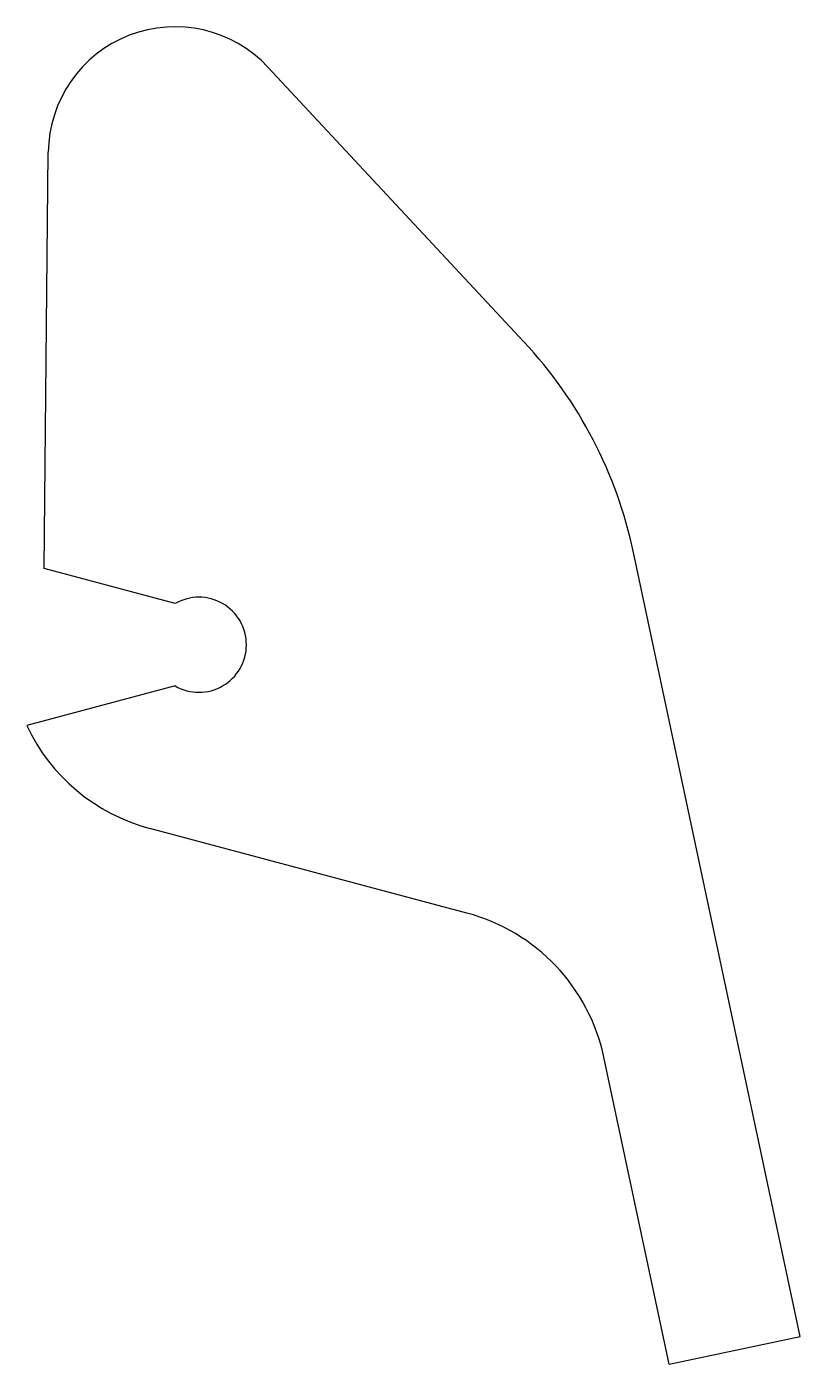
# Model space of a CAD drawing. Header units: millimetres. Extents: x -4.7 to 19.7, y -38.2 to 4.
import ezdxf

# ---------------------------------------------------------------- set-up
doc = ezdxf.new("R2010")
doc.units = ezdxf.units.MM
doc.layers.get('0').update_dxf_attribs({"linetype": 'CONTINUOUS', "lineweight": 25, "true_color": 0xffffff})

msp = doc.modelspace()

# ---------------------------------------------------------------- linework, layer by layer
for p, q in [((11.006, -5.943), (2.926, 2.727)), ((-4.133, -13.093), (-4, 0.041)), ((19.72, -37.325), (14.462, -12.585)), ((0, -14.201), (-4.133, -13.093)), ((0, -16.799), (-4.68, -18.053)), ((9.206, -23.969), (-0.798, -21.297)), ((15.585, -38.204), (13.527, -28.518)), ((15.585, -38.204), (19.72, -37.325))]:
    msp.add_line(p, q)
for centre, radius, start, end in [((0, 0), 4, 42.9791, 179.4174), ((0.75, -15.5), 14.018, 12, 42.9791), ((0.75, -15.5), 1.5, 0, 120), ((0.75, -15.5), 1.5, 240, 0), ((0.75, -15.5), 6, 205.1821, 255.0443), ((7.658, -29.766), 6, 12, 75.0443)]:
    msp.add_arc(centre, radius, start, end)

doc.saveas('drawing.dxf')
